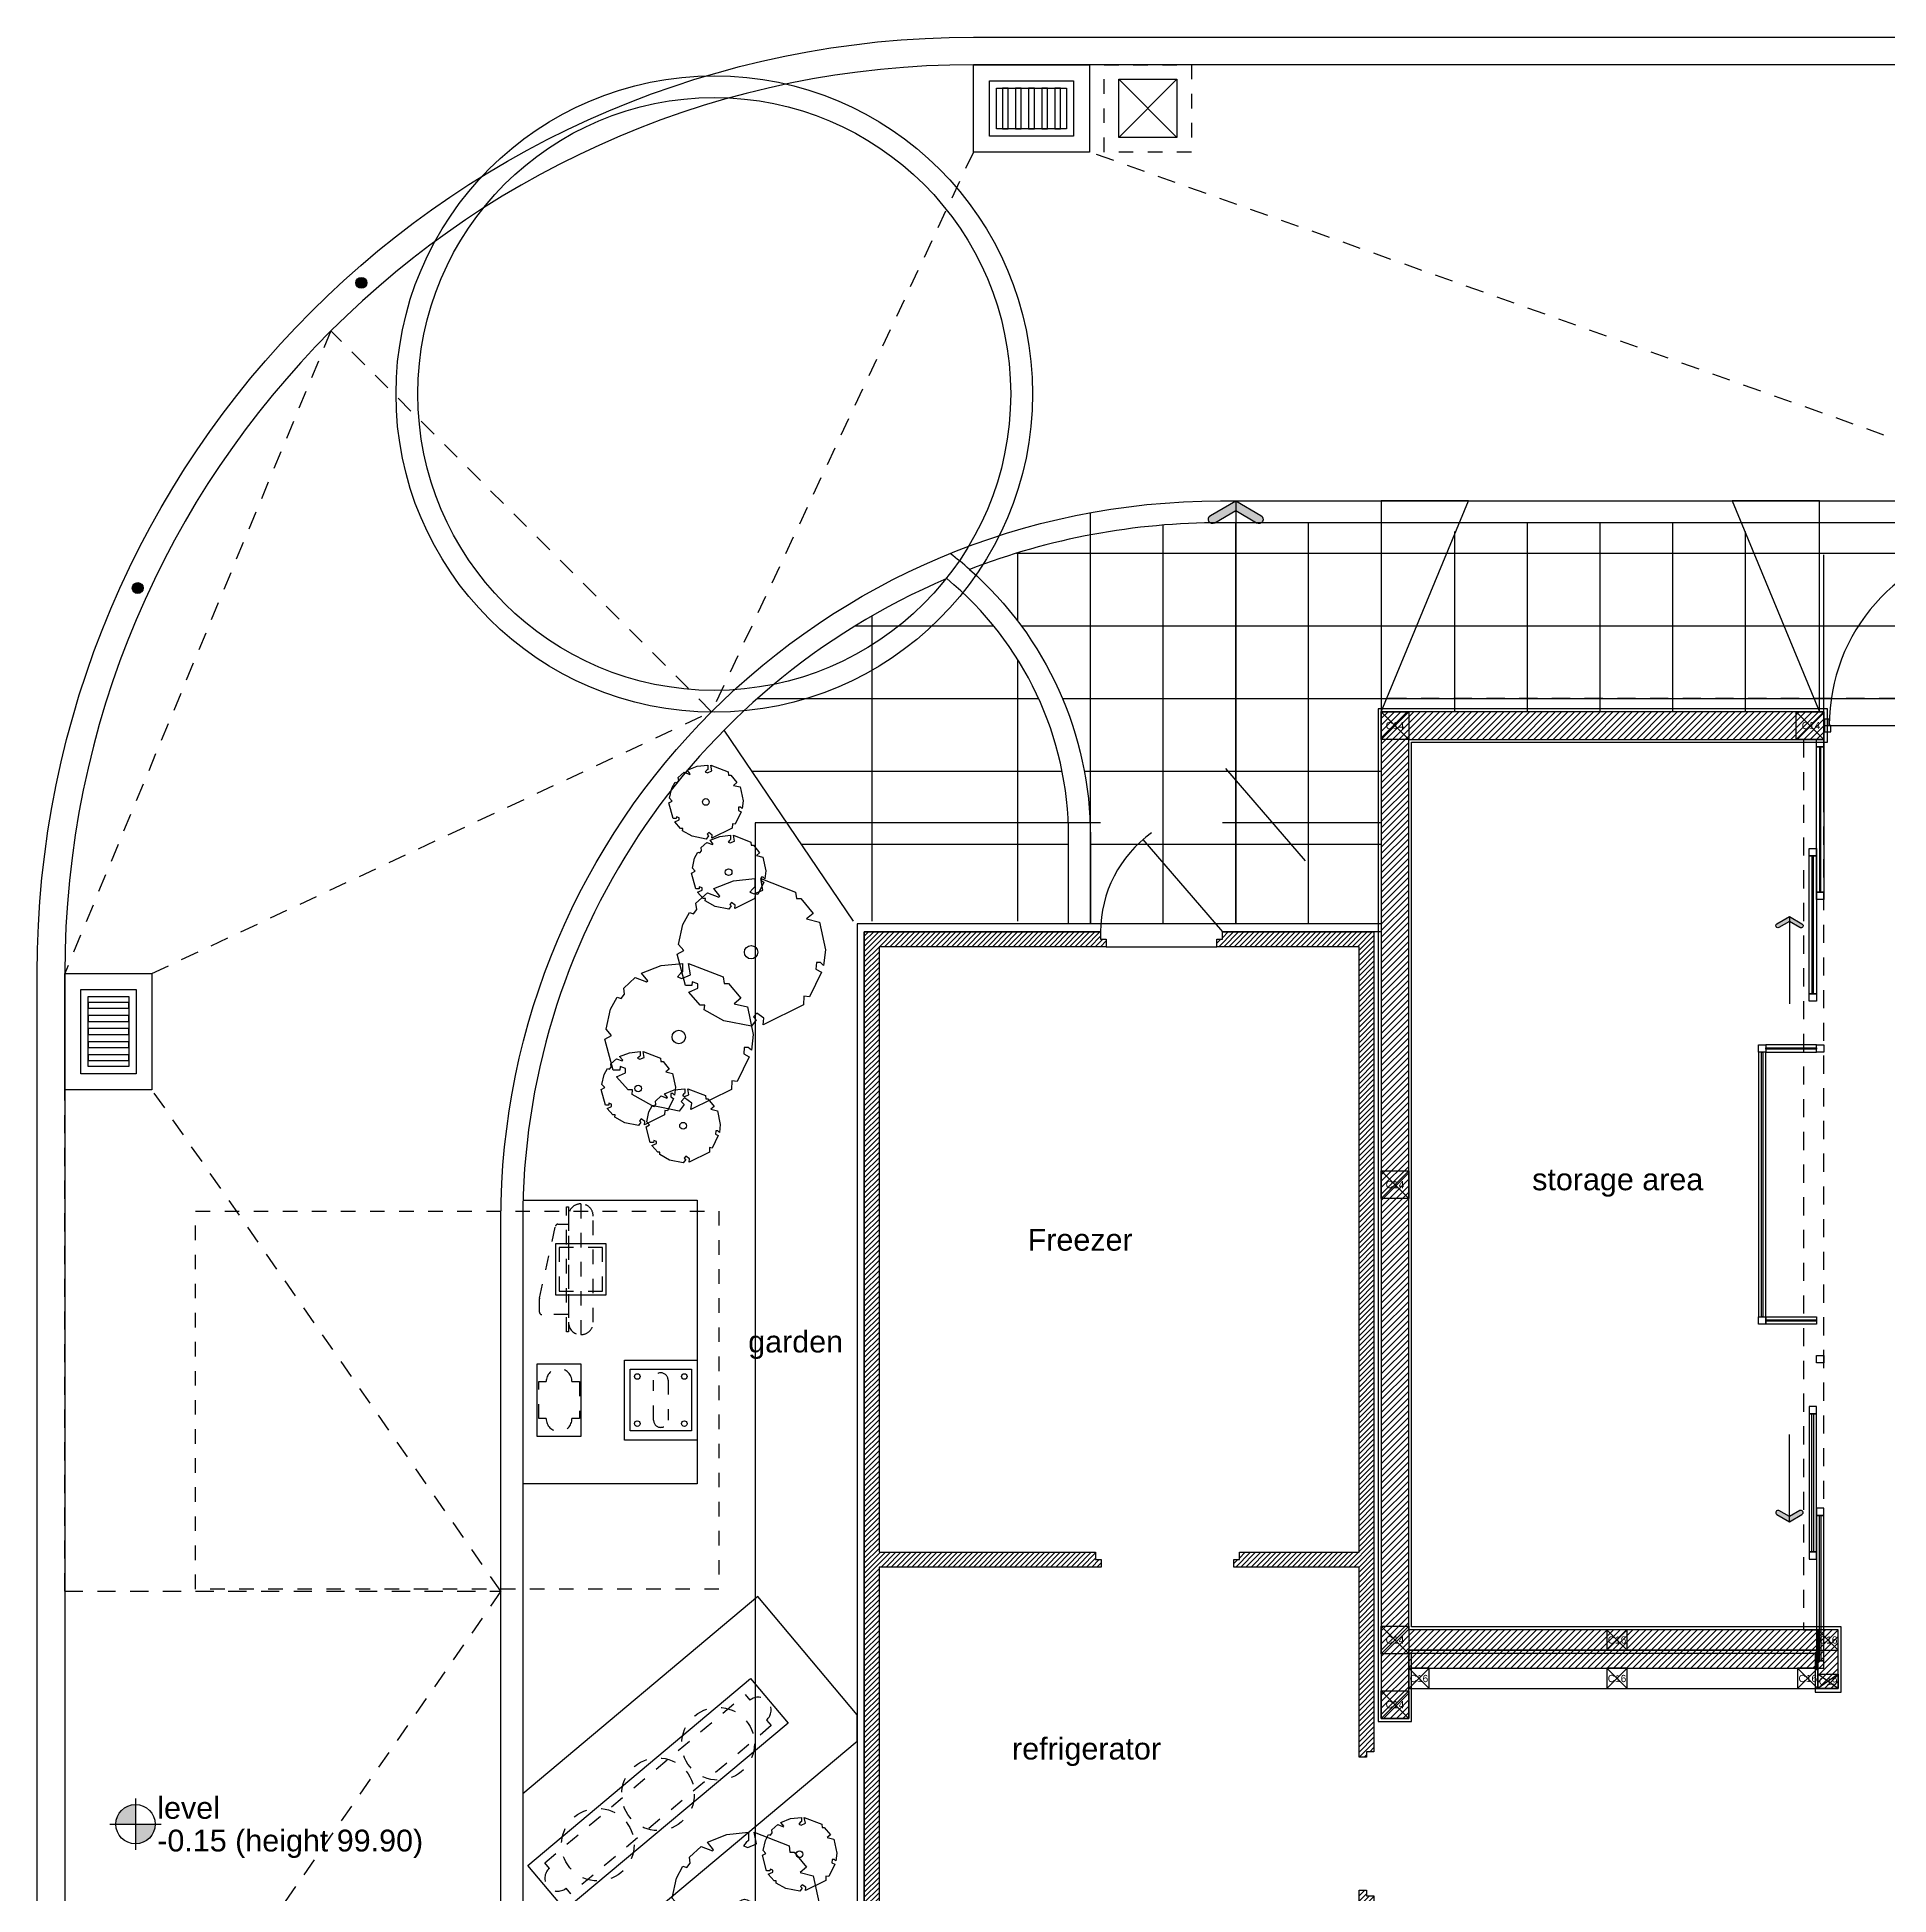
# Model space of a CAD drawing. Header units: metres. Extents: x 301.4 to 351.3, y 108.6 to 130.3.
# Drawn here: x 301.42 to 314.16, y 117.18 to 129.96 of the extents above; entities that cross this region are included whole.
import ezdxf
from ezdxf.enums import TextEntityAlignment as Align

# ---------------------------------------------------------------- set-up
doc = ezdxf.new("R2010")
doc.units = ezdxf.units.M
doc.header["$MEASUREMENT"] = 0
doc.linetypes.add('HIDDEN2', pattern=[0.1875, 0.125, -0.0625])
doc.layers.get('0').update_dxf_attribs({"color": 250, "linetype": 'CONTINUOUS', "lineweight": 25})
for name, color, linetype in [('ACTE000F', 7, 'CONTINUOUS'), ('AREA001T', 1, 'CONTINUOUS'), ('BASE0001', 1, 'CONTINUOUS'), ('BORD0000', 7, 'CONTINUOUS'), ('CAJA0000', 7, 'CONTINUOUS'), ('CELMADERA0001', 1, 'CONTINUOUS'), ('DIBUJO', 3, 'CONTINUOUS'), ('DINT001H', 1, 'HIDDEN2'), ('DOOR0001', 1, 'CONTINUOUS'), ('FRIO0003', 3, 'CONTINUOUS'), ('FRIO000F', 7, 'CONTINUOUS'), ('JARD0001', 1, 'CONTINUOUS'), ('MURO0002', 2, 'CONTINUOUS'), ('MURO000F', 7, 'CONTINUOUS'), ('PISO0001', 1, 'CONTINUOUS'), ('PISO001H', 1, 'HIDDEN2'), ('PISO001T', 1, 'CONTINUOUS'), ('PLAT0000', 7, 'CONTINUOUS'), ('RETN0002', 2, 'CONTINUOUS'), ('RTLO000H', 7, 'HIDDEN2'), ('TECH000H', 7, 'HIDDEN2'), ('TUBO003', 3, 'CONTINUOUS'), ('TUBO253F', 253, 'CONTINUOUS'), ('YSIM', 7, 'CONTINUOUS'), ('YSIM0002', 2, 'CONTINUOUS'), ('YSIM001F', 1, 'CONTINUOUS'), ('YSIM001T', 1, 'CONTINUOUS')]:
    doc.layers.add(name, color=color, linetype=linetype)
for name, color, linetype, plot in [('COLU_C14', 161, 'CONTINUOUS', False), ('COLU_C16', 161, 'CONTINUOUS', False), ('COLU_C19', 161, 'CONTINUOUS', False), ('LACAB_2CM252', 252, 'CONTINUOUS', False), ('PISO__NP', 161, 'HIDDEN2', False), ('TWER__NP', 161, 'CONTINUOUS', False)]:
    doc.layers.add(name, color=color, linetype=linetype, plot=plot)
doc.layers.add('MURO0004', color=4, linetype='CONTINUOUS', lineweight=30)
doc.styles.add('Arial', font='arial.ttf', dxfattribs={"height": 0.15875})
pattern_1 = [(44.99999999999749, (292.6445835863873, 96.23025576584439), (-0.01767766952966293, 0.01767766952966444), [])]

# ---------------------------------------------------------------- blocks, each defined once
blk = doc.blocks.new('PUERTA_EMERGENCIA')
for points in [[(-0.1774666047575069, 1.169742889829061), (-0.06984778792366342, 0.03651377029005687), (-0.03000000000000114, 0.03999999999994941), (-0.1376188168338162, 1.173229119538953)], [(-1.240000000000002, -0.04000000000000625), (-1.20000000000001, -0.04000000000000625), (-1.20000000000001, 1.4210854715202e-14), (-1.210000000000001, 1.4210854715202e-14), (-1.210000000000001, 0.04000000000000625), (-1.240000000000002, 0.04000000000000625)], [(0, -0.04000000000003467), (-0.03999999999999204, -0.04000000000003467), (-0.03999999999999204, -4.263256414560601e-14), (-0.03000000000000114, -4.263256414560601e-14), (-0.03000000000000114, 0.03999999999994941), (0, 0.03999999999994941)]]:
    blk.add_lwpolyline(points, close=True)
blk.add_arc((-0.03000000000000114, 1.4210854715202e-14), 1.18, 97.17912143487888, 180)
blk = doc.blocks.new('F')
h = blk.add_hatch(color=256)
edge = h.paths.add_edge_path()
edge.add_line((-0.001432050807568872, 0.001519615242270661), (-6.288372600415926e-18, 0.0006928203230275498))
edge.add_line((-6.241153227049098e-18, 0.0006928203230275498), (0.001432050807568869, 0.001519615242270662))
edge.add_arc((0.00158205080756887, 0.001259807621135331), 0.0003, -59.999999999999886, 120.00000000000011, ccw=False)
edge.add_line((0.00173205080756887, 0.0009999999999999992), (-6.938893903907228e-18, -1.734723475976807e-18))
edge.add_line((-6.938893903907228e-18, -1.734723475976807e-18), (-0.001732050807568873, 0.0009999999999999992))
edge.add_arc((-0.001582050807568873, 0.00125980762113533), 0.0002999999999999999, 59.999999999999886, 239.9999999999998, ccw=False)
blk.add_lwpolyline([(-0.001432050807568872, 0.001519615242270661), (-6.241153227049098e-18, 0.0006928203230275498), (0.001432050807568869, 0.001519615242270662, -0.9999999999999999), (0.00173205080756887, 0.0009999999999999992), (-6.938893903907228e-18, -1.734723475976807e-18), (-0.001732050807568873, 0.0009999999999999992, -1)], format="xyb", close=True)
blk = doc.blocks.new('PUERTA_AREA DE BODEGA')
for p, q in [((-0.2365446714780006, -1.219160301657467), (-0.2365446714780006, -1.819160301657462)), ((-0.2365446714779722, -5.381462483596835), (-0.2365446714779864, -4.78146248359684))]:
    blk.add_line(p, q)
for points in [[(-0.05079999999999529, 0), (0, 0), (0, -0.05079999999998108), (-0.05079999999999529, -0.05079999999998108)], [(-0.05079999999999529, -0.05079999999998108), (0, -0.05079999999998108), (0, -1.050900000000013), (-0.05079999999999529, -1.050899999999984)], [(-0.0204000000000093, -1.050899999999984), (-0.0204000000000093, -0.05079999999998108), (-0.0304000000000002, -0.05079999999998108), (-0.0304000000000002, -1.050899999999984)], [(-0.1016000000000048, -0.7509000000000015), (-0.05079999999999529, -0.7509000000000015), (-0.05079999999999529, -0.8016999999999825), (-0.1016000000000048, -0.8016999999999825)], [(-0.1016000000000048, -0.8016999999999825), (-0.05079999999999529, -0.8016999999999825), (-0.05079999999999529, -1.750900000000001), (-0.1016000000000048, -1.750900000000001)], [(-0.07120000000000459, -1.750900000000001), (-0.07120000000000459, -0.8016999999999825), (-0.0811999999999955, -0.8016999999999825), (-0.0811999999999955, -1.750900000000001)], [(-0.05079999999999529, -1.050899999999984), (0, -1.050900000000013), (0, -1.101699999999994), (-0.0508000000000095, -1.101699999999994)], [(-0.1016000000000048, -1.750900000000001), (-0.05079999999999529, -1.750900000000001), (-0.05079999999999529, -1.801699999999983), (-0.1016000000000048, -1.801699999999983)], [(-0.4500000000000028, -2.101699999999994), (-0.3992000000000075, -2.101699999999994), (-0.3991999999999933, -2.152500000000003), (-0.4499999999999886, -2.152500000000003)], [(-0.3991999999999933, -2.152500000000003), (-0.4499999999999886, -2.152500000000003), (-0.4500000000000028, -3.972499999999997), (-0.3991999999999933, -3.972499999999997)], [(-0.4196000000000026, -2.152500000000003), (-0.4196000000000026, -3.972499999999997), (-0.4296000000000078, -3.972499999999997), (-0.4295999999999935, -2.152500000000003)], [(-0.0508000000000095, -2.101699999999994), (-0.3992000000000075, -2.101699999999994), (-0.3991999999999933, -2.152500000000003), (-0.05079999999999529, -2.152500000000003)], [(-0.3991999999999933, -2.122100000000017), (-0.05079999999999529, -2.122099999999989), (-0.05079999999999529, -2.132100000000008), (-0.3991999999999933, -2.132100000000008)], [(-0.0508000000000095, -2.101699999999994), (0, -2.101699999999994), (0, -2.152500000000003), (-0.05079999999999529, -2.152500000000003)], [(-0.4500000000000028, -3.972499999999997), (-0.3991999999999933, -3.972499999999997), (-0.3992000000000075, -4.023300000000006), (-0.4500000000000028, -4.023300000000006)], [(-0.3991999999999933, -3.972499999999997), (-0.05079999999999529, -3.972499999999997), (-0.05079999999999529, -4.023300000000006), (-0.3992000000000075, -4.023300000000006)], [(-0.3992000000000075, -3.99290000000002), (-0.05079999999999529, -3.992899999999992), (-0.05079999999999529, -4.002900000000011), (-0.3992000000000075, -4.002900000000011)], [(-0.05079999999998108, -4.237483957471511), (1.4210854715202e-14, -4.237483957471511), (1.4210854715202e-14, -4.288283957471521), (-0.05079999999998108, -4.288283957471521)], [(-0.1015999999999764, -4.639083957471513), (-0.05079999999998108, -4.639083957471513), (-0.05079999999999529, -4.588283957471504), (-0.1015999999999906, -4.588283957471504)], [(-0.1015999999999906, -5.588283957471504), (-0.05079999999999529, -5.588283957471504), (-0.05079999999998108, -4.639083957471513), (-0.1015999999999764, -4.639083957471513)], [(-0.07119999999997617, -4.639083957471513), (-0.07119999999999038, -5.588283957471504), (-0.0811999999999955, -5.588283957471504), (-0.08119999999998129, -4.639083957471513)], [(-0.05079999999999529, -5.339083957471502), (1.4210854715202e-14, -5.339083957471502), (1.4210854715202e-14, -5.288283957471521), (-0.05079999999998108, -5.288283957471521)], [(-0.05079999999998108, -6.339183957471533), (2.842170943040401e-14, -6.339183957471533), (1.4210854715202e-14, -5.339083957471502), (-0.05079999999999529, -5.339083957471502)], [(-0.02039999999999509, -5.339083957471502), (-0.02039999999998088, -6.339183957471533), (-0.03039999999998599, -6.339183957471533), (-0.0304000000000002, -5.339083957471502)], [(-0.1015999999999764, -5.639083957471513), (-0.05079999999998108, -5.639083957471513), (-0.05079999999999529, -5.588283957471504), (-0.1015999999999906, -5.588283957471504)], [(-0.05079999999998108, -6.389983957471514), (1.4210854715202e-14, -6.389983957471514), (2.842170943040401e-14, -6.339183957471533), (-0.05079999999998108, -6.339183957471533)]]:
    blk.add_lwpolyline(points, close=True)
at = {"yscale": 50, "zscale": 50}
for p, xscale, rotation in [((-0.2365446714780006, -1.219160301657467), 50, 180.0000000000032), ((-0.2365446714779722, -5.381462483596835), -50, 3.256887993818641e-12)]:
    blk.add_blockref('F', p, dxfattribs=dict(at, xscale=xscale, rotation=rotation))
blk = doc.blocks.new('Ae24i')
blk.add_lwpolyline([(0.3615275329025343, -0.3615676433608037), (0.08379659559594721, -0.4991821554431799), (0.08880145402200235, -0.4541446224629992), (0.03875906261576656, -0.4191147420501573), (0.01624081219686868, -0.4441359377532752), (0.03625714947393188, -0.464152275030338), (0.003730214345310401, -0.5091898080105186), (-0.1864275701427509, -0.4716590465982273), (-0.3215391369409071, -0.3965964916312599), (-0.3190372237990715, -0.3640695565026384), (-0.3490622457858592, -0.3640695565026384), (-0.429128627036496, -0.2739944905422775), (-0.3665766699210877, -0.2464724138397107), (-0.3665766699210877, -0.2164473918529235), (-0.4041084634757635, -0.2039367940013648), (-0.4066103766175972, -0.2289569575620969), (-0.4516479095977779, -0.2289569575620969), (-0.5091950082871328, -0.01377900951330391), (-0.4616555621651166, 0.01124218618981354), (-0.4991873557197941, 0.05377677388577373), (-0.4691623337330073, 0.1913912859681499), (-0.4241248007528267, 0.2739595803606218), (-0.3966016919078745, 0.2639519277932827), (-0.3740834414889767, 0.2939769497800695), (-0.379087267772646, 0.3365115374760301), (-0.2990208865220092, 0.4090721793011634), (-0.2214564184132071, 0.3790471573143757), (-0.2139506789877021, 0.3865528967398806), (-0.2564852666836632, 0.4390972012879502), (-0.1213736998855071, 0.491640473693634), (0.02624949690659317, 0.5066529846870278), (0.02624949690659317, 0.4491048538552889), (0.01123698591319933, 0.4365952881461146), (-0.008780383506248768, 0.4140760055848327), (0.02124463848053804, 0.4015654077332735), (0.08129468245411164, 0.4265866034363919), (0.06628217146071869, 0.5066529846870278), (0.3064813152126291, 0.4140760055848327), (0.3114861736386842, 0.3690384726046521), (0.3415111956254711, 0.3690384726046521), (0.4265814031597772, 0.2664538409351178), (0.3815438701795966, 0.2289220473804412), (0.471618936139957, 0.2064037969615438), (0.5116516106940825, 0.0162460124734829), (0.49914204498491, -0.09134347762210604), (0.4766227624236263, -0.07132610820265795), (0.4490996535786742, -0.07132610820265795), (0.4465977404368395, -0.1163636411828382), (0.4841295339915161, -0.1363810106022867), (0.4015602074566598, -0.3065214256708995), (0.364029446044368, -0.3015175993872301)], close=True)
blk.add_circle((0, 0), 0.045876)
blk = doc.blocks.new('TAPAREP')
for points in [[(0.3999999999999986, -0.3000000000000043), (-0.3999999999999986, -0.3000000000000043), (-0.3999999999999986, 0.2999999999999972), (0.3999999999999986, 0.2999999999999972)], [(0.2899999999999991, -0.1900000000000048), (-0.2899999999999991, -0.1900000000000048), (-0.2899999999999991, 0.1899999999999977), (0.2899999999999991, 0.1899999999999977)], [(0.2399999999999949, -0.1400000000000077), (-0.2399999999999949, -0.1400000000000077), (-0.2399999999999949, 0.1400000000000006), (0.2399999999999949, 0.1400000000000006)]]:
    blk.add_lwpolyline(points, close=True)
at = {"ltscale": 0.5}
for points in [[(-0.2000000000000028, -0.1400000000000077), (-0.1599999999999966, -0.1400000000000077), (-0.1599999999999966, 0.1400000000000006), (-0.2000000000000028, 0.1400000000000006)], [(-0.1099999999999994, -0.1400000000000077), (-0.07000000000000028, -0.1400000000000077), (-0.07000000000000028, 0.1400000000000006), (-0.1099999999999994, 0.1400000000000006)], [(-0.01999999999999602, -0.1400000000000077), (0.01999999999999602, -0.1400000000000077), (0.01999999999999602, 0.1400000000000006), (-0.01999999999999602, 0.1400000000000006)], [(0.07000000000000028, -0.1400000000000077), (0.1099999999999994, -0.1400000000000077), (0.1099999999999994, 0.1400000000000006), (0.07000000000000028, 0.1400000000000006)], [(0.1599999999999966, -0.1400000000000077), (0.2000000000000028, -0.1400000000000077), (0.2000000000000028, 0.1400000000000006), (0.1599999999999966, 0.1400000000000006)]]:
    blk.add_lwpolyline(points, close=True, dxfattribs=at)
blk = doc.blocks.new('CAJA_REGI_SANI_01')
for p, q in [((0.2000000000000028, 0.2000000000000028), (-0.2000000000000028, -0.1999999999999957)), ((-0.2000000000000028, 0.2000000000000028), (0.2000000000000028, -0.1999999999999957))]:
    blk.add_line(p, q)
at = {"linetype": 'HIDDEN2', "ltscale": 0.5}
blk.add_lwpolyline([(-0.2999999999999972, 0.3000000000000043), (0.2999999999999972, 0.3000000000000043), (0.2999999999999972, -0.2999999999999972), (-0.2999999999999972, -0.2999999999999972)], close=True, dxfattribs=at)
blk.add_lwpolyline([(-0.2000000000000028, 0.2000000000000028), (0.2000000000000028, 0.2000000000000028), (0.2000000000000028, -0.1999999999999957), (-0.2000000000000028, -0.1999999999999957)], close=True)
blk = doc.blocks.new('NIVEL_PLANTA')
at = {"layer": 'YSIM001F'}
h = blk.add_hatch(color=256, dxfattribs=at)
h.paths.add_polyline_path([(1.13686837721616e-13, 0.3599999999999568, 0.4142135623730951), (-0.3599999999999, -5.684341886080801e-14), (1.13686837721616e-13, -5.684341886080801e-14)])
h.paths.add_polyline_path([(1.13686837721616e-13, -0.3600000000000705, 0.4142135623730951), (0.3600000000000136, -5.684341886080801e-14), (1.13686837721616e-13, -5.684341886080801e-14)])
at = {"layer": 'YSIM0002'}
for p, q in [((1.13686837721616e-13, 0.4708708668541135), (1.13686837721616e-13, -0.4708708668542272)), ((-0.4708708668541703, -5.684341886080801e-14), (0.470870866854284, -5.684341886080801e-14))]:
    blk.add_line(p, q, dxfattribs=at)
blk.add_circle((1.13686837721616e-13, -5.684341886080801e-14), 0.36, dxfattribs=at)
at = {"layer": 'YSIM001T', "style": 'Arial'}
blk.add_text('level', height=0.4, dxfattribs=at).set_placement((0.3999999999999773, 0.09999999999990905))
blk.add_attdef('LEVEL', (0.3999999999999773, -0.5000000000000568), '', height=0.4, dxfattribs=at)

msp = doc.modelspace()

# ---------------------------------------------------------------- hatches: boundary and pattern name
at = {"layer": 'FRIO000F'}
h = msp.add_hatch(dxfattribs=at)
h.set_pattern_fill('ANSI31', color=256, scale=0.2, angle=359.9999999999976, style=0)
h.set_pattern_definition(pattern_1)
h.paths.add_polyline_path([(310.5129835863872, 117.2143557658437), (310.5637835863873, 117.2143557658437), (310.5637835863863, 117.1762557658434), (310.6145835863873, 117.1762557658435), (310.6145835863882, 116.7952557658435), (307.1093835863867, 116.7952557658435), (307.1093835863874, 123.8056557658437), (308.7349835863889, 123.8056557658438), (308.7349835863885, 123.7548557658437), (308.7730835863881, 123.7548557658436), (308.7730835863886, 123.7040557658439), (307.2109835863886, 123.7040557658437), (307.210983586388, 119.5384557658439), (308.6999835863885, 119.5384557658438), (308.6999835863872, 119.4876557658436), (308.7380835863886, 119.4876557658437), (308.7380835863872, 119.4368557658437), (307.2109835863881, 119.4368557658437), (307.2109835863877, 116.8968557658436), (310.5129835863871, 116.8968557658435)])
h = msp.add_hatch(dxfattribs=at)
h.set_pattern_fill('ANSI31', color=256, scale=0.2, angle=359.9999999999976, style=0)
h.set_pattern_definition(pattern_1)
h.paths.add_polyline_path([(310.5129835863877, 118.1287557658435), (310.5129835863867, 119.4368557658436), (309.6524835863868, 119.4368557658437), (309.6524835863872, 119.4876557658433), (309.6905835863869, 119.4876557658432), (309.6905835863873, 119.5384557658435), (310.5129835863875, 119.5384557658435), (310.512983586387, 123.7040557658435), (309.5350835863878, 123.7040557658436), (309.5350835863874, 123.7548557658434), (309.573183586387, 123.7548557658433), (309.5731835863884, 123.8056557658435), (310.614583586388, 123.8056557658435), (310.6145835863879, 118.1668557658436), (310.5637835863869, 118.1668557658435), (310.5637835863869, 118.1287557658435)])
at = {"layer": 'MURO000F'}
h = msp.add_hatch(dxfattribs=at)
h.set_pattern_fill('ANSI31', color=256, scale=0.25, angle=359.9999999999976, style=0)
h.set_pattern_definition([(44.99999999999749, (290.6045835863854, 90.54025576584422), (-0.02209708691207867, 0.02209708691208055), [])])
h.paths.add_polyline_path([(310.8545835863869, 125.1302557658435), (313.7095835863882, 125.1302557658436), (313.709583586388, 125.3202557658435), (310.6645835863874, 125.3202557658436), (310.664583586387, 118.3952557658436), (310.8545835863862, 118.3952557658436), (310.8545835863877, 118.8652557658438), (313.6695835863871, 118.8652557658434), (313.6695835863878, 118.6002718083715), (313.8095835863876, 118.6002718083716), (313.8095835863886, 119.0052557658439), (310.8545835863885, 119.0052557658438)])
h = msp.add_hatch(dxfattribs=at)
h.set_pattern_fill('ANSI31', color=256, scale=0.2499999999999999, angle=359.9999999999976, style=0)
h.set_pattern_definition([(44.99999999999749, (290.6045835863854, 90.54025576584422), (-0.02209708691207866, 0.02209708691208055), [])])
h.paths.add_polyline_path([(313.6695835863871, 118.8652557658434), (310.8545835863877, 118.8652557658438), (310.8545835863882, 118.7402718083717), (313.6695835863868, 118.7402718083715)])
at = {"layer": 'TUBO253F'}
for points in [[(303.687021719316, 128.2702557658438, 1), (303.6120217193161, 128.2702557658438, 1)], [(302.1491276973004, 126.1710487243157, 1), (302.0741276973004, 126.1710487243156, 1)]]:
    msp.add_hatch(color=256, dxfattribs=at).paths.add_polyline_path(points)

# ---------------------------------------------------------------- linework, layer by layer
at = {"layer": 'ACTE000F'}
for p, q in [((309.1645835863877, 123.8602557658436), (309.1645835863878, 126.6039755527876)), ((309.6645835863881, 123.8602557658438), (309.6645835863885, 126.6202557658439)), ((310.1645835863875, 123.8602557658434), (310.1645835863872, 126.6202557658434)), ((311.1720835863875, 125.3202557658432), (311.1720835863869, 126.5605890991766)), ((311.6720835863879, 125.3202557658434), (311.672083586388, 126.6202557658437)), ((312.1720835863865, 125.3202557658433), (312.1720835863874, 126.6202557658438)), ((312.6720835863878, 125.3202557658436), (312.6720835863887, 126.6202557658438)), ((313.1720835863872, 125.3202557658434), (313.1720835863874, 126.5605890991766)), ((308.1553400177714, 126.4102557658437), (335.2745835863882, 126.4102557658426)), ((308.1645835863878, 125.943495463263), (308.1645835863882, 126.4130735283944)), ((307.0472340884068, 125.9102557658434), (307.9999406935235, 125.9102557658437)), ((307.1645835863883, 123.8806557658438), (307.1645835863874, 125.9800604487586)), ((308.1894253522007, 125.9102557658435), (343.8018428671458, 125.9102557658422)), ((308.1645835863882, 123.8806557658438), (308.1645835863873, 125.6798868576087)), ((306.3733789476368, 125.4102557658439), (308.3092195929538, 125.4102557658437)), ((308.4729015445146, 125.4102557658437), (320.2895835863876, 125.4102557658433)), ((313.7145835863878, 125.2252557658435), (315.0495835863877, 125.2252557658433)), ((306.3371666979386, 124.9102557658441), (308.4701323001159, 124.9102557658435)), ((308.6229025021461, 124.9102557658435), (310.6645835863875, 124.9102557658437)), ((306.6757529879768, 124.4102557658434), (308.514583586388, 124.4102557658434)), ((308.6640733291706, 124.4102557658436), (310.6645835863868, 124.4102557658434))]:
    msp.add_line(p, q, dxfattribs=at)
at = {"layer": 'BASE0001'}
for p, q in [((306.3768276786373, 119.2337885869659), (304.7604796583457, 117.8775115592845)), ((307.0595835863883, 118.4201117810405), (306.3768276786373, 119.2337885869659)), ((307.0595835863882, 118.240200070144), (307.0595835863883, 118.4201117810405)), ((304.7759662012096, 116.3240175644906), (307.0595835863882, 118.240200070144))]:
    msp.add_line(p, q, dxfattribs=at)
msp.add_lwpolyline([(304.7595835863887, 121.9602557658437), (305.9595835863879, 121.9602557658438), (305.9595835863873, 120.010255765844), (304.7595835863881, 120.0102557658439)], dxfattribs=at)
for points in [[(304.9845835863866, 121.6602557658435), (304.9845835863864, 121.3102557658436), (305.3345835863868, 121.3102557658439), (305.3345835863879, 121.6602557658439)], [(304.8595835863871, 120.8352557658436), (305.1595835863889, 120.835255765844), (305.1595835863881, 120.335255765844), (304.8595835863881, 120.3352557658438)], [(305.4595835863862, 120.8602557658436), (305.9595835863875, 120.860255765844), (305.9595835863877, 120.3102557658439), (305.4595835863873, 120.3102557658435)], [(306.3275249452653, 118.6702557658438), (306.5846399891404, 118.3638379885963), (305.0525511029032, 117.0782627692232), (304.7954360590272, 117.3846805464709)]]:
    msp.add_lwpolyline(points, close=True, dxfattribs=at)
at = {"layer": 'BORD0000'}
msp.add_line((307.034383586389, 123.8806557658439), (306.1451047592041, 125.1938790908033), dxfattribs=at)
msp.add_lwpolyline([(329.6945835863879, 126.620255765843), (309.5595835863878, 126.6202557658437), (309.5595835863878, 126.6202557658437, 0.09221986547834007), (307.8335041641058, 126.2991674448094, -0.2154784322399133), (308.6645835863887, 124.460255765844), (308.6645835863882, 123.860255765844), (308.5145835863882, 123.8602557658437), (308.5145835863879, 124.4602557658437, 0.2240931981509819), (307.6768296933963, 126.2355969506704, 0.3005187076831309), (304.7595835863879, 121.8202557658439), (304.7595835863874, 116.7202557658438, 0.4142135623730948), (309.559583586387, 111.9202557658436), (310.0745835863877, 111.9202557658436)], format="xyb", dxfattribs=at)
at = {"layer": 'CELMADERA0001'}
for p, q in [((309.5941980079639, 124.93021685092796), (310.1413503189913, 124.29523371057076)), ((308.73498358638886, 124.5556557658438), (306.3593835863875, 124.55565576584365)), ((306.3593835863875, 124.55565576584365), (306.3593835863868, 116.74525576584367)), ((310.6645835863884, 124.5556557658435), (309.5731835863884, 124.5556557658435)), ((309.026031275361, 124.4406389062007), (309.5731835863884, 123.8056557658435)), ((308.7349835863889, 123.8056557658438), (307.1093835863874, 123.8056557658437)), ((307.1093835863874, 123.8056557658437), (307.1093835863868, 116.7452557658436)), ((308.7730835863886, 123.7040557658439), (309.5350835863878, 123.7040557658436)), ((310.6645835863884, 123.8056557658435), (309.5731835863884, 123.8056557658435)), ((310.8545835863882, 118.7402718083717), (313.6695835863868, 118.7402718083715))]:
    msp.add_line(p, q, dxfattribs=at)
msp.add_arc((309.5731835863884, 123.8056557658435), 0.8381999999999508, 125.6172738979281, 179.9999999999919, dxfattribs=at)
at = {"layer": 'COLU_C14'}
for p, q in [((310.6645835863874, 125.3202557658436), (310.8545835863869, 125.1302557658435)), ((310.8545835863885, 125.3202557658435), (310.6645835863867, 125.1302557658435)), ((313.709583586388, 125.3202557658435), (313.5195835863882, 125.1302557658432)), ((313.5195835863871, 125.3202557658432), (313.7095835863882, 125.1302557658436)), ((310.6645835863874, 122.1627557658437), (310.8545835863887, 121.9727557658435)), ((310.8545835863875, 122.1627557658437), (310.6645835863868, 121.9727557658433)), ((310.6645835863874, 119.0302557658434), (310.8545835863868, 118.8402557658435)), ((310.8545835863874, 119.0302557658437), (310.6645835863867, 118.8402557658435)), ((310.6645835863868, 118.5852557658435), (310.8545835863862, 118.3952557658436)), ((310.854583586387, 118.5852557658434), (310.664583586387, 118.3952557658436))]:
    msp.add_line(p, q, dxfattribs=at)
for points in [[(310.8545835863869, 125.1302557658435), (310.6645835863867, 125.1302557658435), (310.6645835863874, 125.3202557658436), (310.8545835863885, 125.3202557658435)], [(313.7095835863882, 125.1302557658436), (313.5195835863882, 125.1302557658432), (313.5195835863871, 125.3202557658432), (313.709583586388, 125.3202557658435)], [(310.8545835863887, 121.9727557658435), (310.6645835863868, 121.9727557658433), (310.6645835863874, 122.1627557658437), (310.8545835863875, 122.1627557658437)], [(310.8545835863868, 118.8402557658435), (310.6645835863867, 118.8402557658435), (310.6645835863874, 119.0302557658434), (310.8545835863874, 119.0302557658437)], [(310.8545835863862, 118.3952557658436), (310.664583586387, 118.3952557658436), (310.6645835863868, 118.5852557658435), (310.854583586387, 118.5852557658434)]]:
    msp.add_lwpolyline(points, close=True, dxfattribs=at)
at = {"layer": 'COLU_C16'}
for p, q in [((312.3570835863883, 119.0052557658437), (312.2170835863876, 118.8652557658438)), ((312.2170835863867, 119.0052557658435), (312.3570835863874, 118.8652557658439)), ((313.8095835863886, 119.0052557658439), (313.6695835863871, 118.8652557658434)), ((313.6695835863871, 119.0052557658431), (313.8095835863887, 118.8652557658436)), ((310.9945835863871, 118.7402718083715), (310.8545835863874, 118.6002718083719)), ((310.8545835863873, 118.7402718083716), (310.9945835863881, 118.6002718083718)), ((312.3570835863881, 118.7402718083716), (312.2170835863874, 118.6002718083716)), ((312.2170835863865, 118.7402718083713), (312.3570835863873, 118.6002718083718)), ((313.6695835863868, 118.7402718083715), (313.5295835863881, 118.6002718083717)), ((313.529583586387, 118.7402718083714), (313.6695835863878, 118.6002718083715))]:
    msp.add_line(p, q, dxfattribs=at)
for points in [[(312.3570835863883, 119.0052557658437), (312.2170835863867, 119.0052557658435), (312.2170835863876, 118.8652557658438), (312.3570835863874, 118.8652557658439)], [(313.8095835863886, 119.0052557658439), (313.6695835863871, 119.0052557658431), (313.6695835863871, 118.8652557658434), (313.8095835863887, 118.8652557658436)], [(310.9945835863871, 118.7402718083715), (310.8545835863873, 118.7402718083716), (310.8545835863874, 118.6002718083719), (310.9945835863881, 118.6002718083718)], [(312.3570835863881, 118.7402718083716), (312.2170835863865, 118.7402718083713), (312.2170835863874, 118.6002718083716), (312.3570835863873, 118.6002718083718)], [(313.6695835863868, 118.7402718083715), (313.529583586387, 118.7402718083714), (313.5295835863881, 118.6002718083717), (313.6695835863878, 118.6002718083715)]]:
    msp.add_lwpolyline(points, close=True, dxfattribs=at)
at = {"layer": 'COLU_C19'}
for p, q in [((313.8095835863875, 118.7002718083716), (313.6695835863878, 118.6002718083715)), ((313.8095835863876, 118.6002718083716), (313.6695835863868, 118.7002718083714))]:
    msp.add_line(p, q, dxfattribs=at)
msp.add_lwpolyline([(313.8095835863875, 118.7002718083716), (313.8095835863876, 118.6002718083716), (313.6695835863878, 118.6002718083715), (313.6695835863868, 118.7002718083714)], close=True, dxfattribs=at)
at = {"layer": 'DIBUJO'}
for radius in [2.189116586854717, 2.039116586854717]:
    msp.add_circle((306.0772238991086, 127.5060338510599), radius, dxfattribs=at)
at = {"layer": 'DINT001H'}
msp.add_lwpolyline([(313.5695835863864, 119.0052557658433), (313.7095835863871, 119.0052557658435), (313.7095835863882, 125.1302557658436), (313.5695835863876, 125.1302557658435)], close=True, dxfattribs=at)
at = {"layer": 'FRIO0003'}
for points in [[(310.5129835863872, 117.2143557658437), (310.5637835863873, 117.2143557658437), (310.5637835863863, 117.1762557658434), (310.6145835863873, 117.1762557658435), (310.6145835863882, 116.7952557658435), (307.1093835863867, 116.7952557658435), (307.1093835863874, 123.8056557658437), (308.7349835863889, 123.8056557658438), (308.7349835863885, 123.7548557658437), (308.7730835863881, 123.7548557658436), (308.7730835863886, 123.7040557658439), (307.2109835863886, 123.7040557658437), (307.210983586388, 119.5384557658439), (308.6999835863885, 119.5384557658438), (308.6999835863872, 119.4876557658436), (308.7380835863886, 119.4876557658437), (308.7380835863872, 119.4368557658437), (307.2109835863881, 119.4368557658437), (307.2109835863877, 116.8968557658436), (310.5129835863871, 116.8968557658435)], [(310.5129835863877, 118.1287557658435), (310.5129835863867, 119.4368557658436), (309.6524835863868, 119.4368557658437), (309.6524835863872, 119.4876557658433), (309.6905835863869, 119.4876557658432), (309.6905835863873, 119.5384557658435), (310.5129835863875, 119.5384557658435), (310.512983586387, 123.7040557658435), (309.5350835863878, 123.7040557658436), (309.5350835863874, 123.7548557658434), (309.573183586387, 123.7548557658433), (309.5731835863884, 123.8056557658435), (310.614583586388, 123.8056557658435), (310.6145835863879, 118.1668557658436), (310.5637835863869, 118.1668557658435), (310.5637835863869, 118.1287557658435)]]:
    msp.add_lwpolyline(points, close=True, dxfattribs=at)
at = {"layer": 'LACAB_2CM252'}
msp.add_lwpolyline([(310.8745835863878, 125.1102557658435), (313.7345835863883, 125.1102557658434), (313.7345835863882, 125.3402557658436), (310.6445835863884, 125.3402557658436), (310.6445835863879, 118.3752557658435), (310.874583586388, 118.3752557658436), (310.8745835863867, 118.8452557658431), (313.6495835863863, 118.8452557658433), (313.6495835863872, 118.5752557658434), (313.829583586387, 118.5752557658434), (313.829583586387, 119.0252557658434), (310.8745835863867, 119.0252557658434)], close=True, dxfattribs=at)
at = {"layer": 'MURO0002'}
msp.add_lwpolyline([(310.8545835863874, 118.6002718083719), (313.6695835863878, 118.6002718083715), (313.6695835863871, 118.8652557658434), (310.8545835863877, 118.8652557658438)], close=True, dxfattribs=at)
at = {"layer": 'MURO0004'}
msp.add_lwpolyline([(310.8545835863869, 125.1302557658435), (313.7095835863882, 125.1302557658436), (313.709583586388, 125.3202557658435), (310.6645835863874, 125.3202557658436), (310.664583586387, 118.3952557658436), (310.8545835863862, 118.3952557658436), (310.8545835863877, 118.8652557658438), (313.6695835863871, 118.8652557658434), (313.6695835863878, 118.6002718083715), (313.8095835863876, 118.6002718083716), (313.8095835863886, 119.0052557658439), (310.8545835863885, 119.0052557658438)], close=True, dxfattribs=at)
at = {"layer": 'PISO0001'}
for p, q in [((308.6645835863882, 123.860255765844), (308.664583586389, 126.6886718326978)), ((310.6645835863883, 125.4102557658439), (310.6645835863874, 125.3202557658436))]:
    msp.add_line(p, q, dxfattribs=at)
msp.add_lwpolyline([(331.8445835863882, 126.7702557658429), (331.8445835863882, 126.7702557658429), (341.9195835863884, 126.7702557658424, -0.414213562373095), (344.9195835863868, 123.7702557658423), (344.9195835863879, 114.7702557658423, -0.4142135623730951), (341.9195835863873, 111.7702557658423), (309.5595835863872, 111.7702557658436, -0.4142135623730948), (304.6095835863865, 116.7202557658437), (304.609583586387, 121.820255765844, -0.4142135623730837), (309.5595835863875, 126.7702557658437), (329.5445835863885, 126.7702557658428), (329.5445835863878, 129.7702557658427), (331.8445835863893, 129.770255765843)], format="xyb", close=True, dxfattribs=at)
msp.add_lwpolyline([(311.2645835863882, 126.7702557658437), (310.6645835863881, 126.7702557658438), (310.6645835863874, 125.3202557658436), (310.6645835863874, 125.3202557658436)], close=True, dxfattribs=at)
for points in [[(313.0795835863879, 126.7702557658433), (313.6795835863874, 125.3202557658433), (313.6795835863888, 126.7702557658438), (313.0795835863879, 126.7702557658433)], [(310.6645835863878, 123.8602557658438), (307.0595835863882, 123.8602557658438), (307.0595835863879, 116.7452557658438)]]:
    msp.add_lwpolyline(points, dxfattribs=at)
msp.add_arc((306.2145835863881, 124.4602557658441), 2.44999999999998, 48.64031439847211, 52.65494513334598, dxfattribs=at)
at = {"layer": 'PISO001H'}
for p, q in [((307.8595835863875, 129.1702557658435), (306.0594050195147, 125.3204343327172)), ((315.3952085863879, 126.7702557658434), (308.659583586388, 129.1702557658438)), ((303.440166203972, 127.9396731482596), (301.6095835863875, 123.5202557658441)), ((306.0594050195147, 125.3204343327172), (303.440166203972, 127.9396731482596)), ((302.2095835863877, 123.5202557658438), (306.0594050195147, 125.3204343327172)), ((301.6095835863872, 119.2702557658438), (301.6095835863874, 122.7202557658441)), ((304.6095835863867, 119.2702557658438), (302.2095835863875, 122.720255765844)), ((301.6095835863872, 119.2702557658438), (304.6095835863867, 119.2702557658438)), ((304.6095835863867, 119.2702557658438), (302.2095835863871, 115.8202557658437))]:
    msp.add_line(p, q, dxfattribs=at)
at = {"layer": 'PISO001T'}
msp.add_line((309.6645835863874, 126.7702557658438), (309.6645835863881, 123.8602557658438), dxfattribs=at)
at = {"layer": 'PISO__NP'}
msp.add_line((320.2895835863876, 125.4102557658433), (310.6645835863883, 125.4102557658439), dxfattribs=at)
at = {"layer": 'PLAT0000'}
msp.add_lwpolyline([(305.4976835863866, 120.7971557658437), (305.9214835863878, 120.7971557658437), (305.9214835863881, 120.3733557658435), (305.4976835863861, 120.3733557658435)], close=True, dxfattribs=at)
for centre in [(305.547683586388, 120.7471557658437), (305.8714835863876, 120.7471557658438), (305.5476835863872, 120.4233557658438), (305.8714835863877, 120.4233557658437)]:
    msp.add_circle(centre, 0.01904999999999999, dxfattribs=at)
at = {"layer": 'RETN0002'}
msp.add_lwpolyline([(324.8995835863875, 108.770255765843), (324.8995835863868, 108.5802557658429), (307.8595835863877, 108.5802557658437, -0.4142135623730951), (301.4195835863876, 115.0202557658437), (301.4195835863884, 123.520255765844, -0.4142135623730951), (307.8595835863879, 129.9602557658437), (329.6945835863885, 129.9602557658429), (329.6945835863878, 129.7702557658428), (307.8595835863881, 129.7702557658437, 0.414213562373095), (301.6095835863875, 123.5202557658441), (301.6095835863867, 115.0202557658438, 0.4142135623730951), (307.8595835863865, 108.7702557658438), (324.8995835863875, 108.770255765843)], format="xyb", dxfattribs=at)
at = {"layer": 'RTLO000H', "ltscale": 0.3}
msp.add_line((305.1595835863885, 121.935255765844), (305.1595835863876, 121.0352557658438), dxfattribs=at)
for points in [[(305.0745835863875, 121.9146692201199), (305.0745835863873, 121.0558423115674), (305.0605774200492, 121.0558423115679), (305.0605774200503, 121.9146692201201)], [(305.0095835863873, 121.6352557658437), (305.0095835863879, 121.3352557658437), (305.3095835863879, 121.3352557658437), (305.3095835863874, 121.6352557658437)]]:
    msp.add_lwpolyline(points, close=True, dxfattribs=at)
for points in [[(305.0745835863877, 121.8502557658437), (305.074583586387, 121.1202557658436, 0.414213562373095), (305.1595835863876, 121.0352557658438), (305.1595835863876, 121.0352557658438, 0.414213562373095), (305.2445835863875, 121.1202557658437), (305.2445835863882, 121.8502557658436, 0.414213562373095), (305.1595835863885, 121.935255765844), (305.1595835863885, 121.935255765844, 0.414213562373095)], [(304.9206835863877, 120.7122557658436, -0.9999999999999601), (305.098483586387, 120.7122557658435), (305.1492835863879, 120.7122557658438), (305.1492835863876, 120.4582557658438), (305.0984835863876, 120.4582557658435, -0.9999999999999573), (304.9206835863873, 120.4582557658437), (304.8698835863881, 120.4582557658439), (304.8698835863876, 120.7122557658438)], [(305.6595835863873, 120.7227557658439, -0.9999999999999999), (305.7595835863879, 120.7227557658438), (305.7595835863875, 120.4477557658438, -0.9999999999999999), (305.6595835863869, 120.4477557658438)], [(306.4366218413925, 118.384666765258), (306.4692754519644, 118.3457517075478), (305.0903954543486, 117.1887340101118), (305.0577418437775, 117.2276490678223, -0.9999999999999564), (304.943454206776, 117.3638517698089), (304.9108005962022, 117.4027668275194), (306.2896805938163, 118.5597845249549), (306.3223342043892, 118.5208694672442, -0.9999999999999597)]]:
    msp.add_lwpolyline(points, format="xyb", close=True, dxfattribs=at)
msp.add_lwpolyline([(305.0745835863871, 121.1737263697832), (304.8916518557498, 121.1737263697833, -0.414213562373095), (304.8745835863874, 121.1907946391455), (304.8745835863874, 121.2818564494434, -0.05461429187455948), (304.8749884466816, 121.285551935509), (304.9849690580494, 121.7814682734692, -0.351644378267757), (305.0016324671172, 121.7948410567652), (305.0745835863877, 121.7948410567653)], format="xyb", dxfattribs=at)
for centre in [(306.1037020233676, 118.2213645767644), (305.6900380240834, 117.8742592675333), (305.2763740247999, 117.5271539583028)]:
    msp.add_circle(centre, 0.25, dxfattribs=at)
at = {"layer": 'TECH000H', "ltscale": 0.5}
msp.add_lwpolyline([(302.5095835863876, 121.885255765844), (306.1095835863872, 121.8852557658436), (306.109583586388, 119.2852557658437), (302.5095835863875, 119.2852557658438)], close=True, dxfattribs=at)
at = {"layer": 'TUBO003'}
for centre in [(303.6495217193147, 128.2702557658436), (302.111627697299, 126.1710487243157)]:
    msp.add_circle(centre, 0.03749999999999998, dxfattribs=at)
at = {"layer": 'TWER__NP'}
msp.add_line((313.7095835863882, 124.6951933316915), (313.7095835863877, 126.3995744876059), dxfattribs=at)
msp.add_lwpolyline([(313.1195835863869, 111.7702557658433), (309.5595835863872, 111.7702557658436, -0.4142135623730955), (304.6095835863865, 116.7202557658437), (304.609583586387, 120.5852557658436)], format="xyb", dxfattribs=at)

# ---------------------------------------------------------------- block references
at = {"layer": 'CAJA0000'}
for name, p in [('TAPAREP', (308.2595835863876, 129.4702557658435)), ('CAJA_REGI_SANI_01', (309.0595835863879, 129.4702557658438))]:
    msp.add_blockref(name, p, dxfattribs=at)
at = {"layer": 'CAJA0000', "rotation": 269.9999999999968}
msp.add_blockref('TAPAREP', (301.9095835863866, 123.1202557658438), dxfattribs=at)
at = {"layer": 'DOOR0001', "xscale": 1.076612903225794, "yscale": 1.076612903225794, "zscale": 1.076612903225794}
msp.add_blockref('PUERTA_EMERGENCIA', (315.0495835863876, 125.2252557658435), dxfattribs=at)
at = {"layer": 'DOOR0001'}
msp.add_blockref('PUERTA_AREA DE BODEGA', (313.7095835863882, 125.1302557658436), dxfattribs=at)
at = {"layer": 'JARD0001', "xscale": 0.5, "yscale": 0.5, "zscale": 0.5}
for p in [(306.0196240759918, 124.6992216962869), (306.176252079524, 124.2169301580252), (305.5545054891669, 122.7290096582107), (305.8626561736127, 122.472471549462), (306.6635423040917, 117.4609456662999)]:
    msp.add_blockref('Ae24i', p, dxfattribs=at)
at = {"layer": 'JARD0001'}
for p in [(306.3303889647567, 123.6657781910421), (305.8332254531823, 123.0827288537097), (306.286234619871, 117.105807973979)]:
    msp.add_blockref('Ae24i', p, dxfattribs=at)
at = {"layer": 'PISO001T', "xscale": 99.99999999999994, "yscale": 99.99999999999994, "zscale": 99.99999999999994, "rotation": 179.9999999999976}
msp.add_blockref('F', (309.6645835863874, 126.7702557658438), dxfattribs=at)
at = {"layer": 'YSIM'}
ref = msp.add_blockref('NIVEL_PLANTA', (302.0959118032283, 117.6678254120084), dxfattribs=dict(at, xscale=0.375, yscale=0.375, zscale=0.375))
ref.add_attrib('NIVEL', '-0.15 (height 99.90)', (302.2459118032292, 117.4803254120083), dxfattribs={"layer": 'YSIM001T', "height": 0.15, "rotation": 359.9999999999935, "style": 'Arial'})

# ---------------------------------------------------------------- texts
at = {"layer": 'AREA001T', "style": 'Arial'}
for s, p in [('Freezer', (308.2332677431389, 121.6128649063621)), ('garden', (306.3109448162804, 120.9127317549217)), ('refrigerator', (308.1256874338952, 118.112864906362))]:
    msp.add_text(s, height=0.1499999999999999, rotation=359.9999999999935, dxfattribs=at).set_placement(p)
at = {"layer": 'AREA001T', "insert": (312.2920295538892, 122.0809669284622), "char_height": 0.1499999999999999, "width": 1.61393455143817, "attachment_point": 5, "style": 'Arial'}
msp.add_mtext('storage area', dxfattribs=at)
at = {"layer": 'COLU_C14', "style": 'Arial'}
for p in [(310.7595835863885, 125.2252557658436), (313.621607915236, 125.2252557658437), (310.7595835863876, 122.0677557658436), (310.7595835863875, 118.9352557658435), (310.7595835863879, 118.4902557658436)]:
    msp.add_text('C14', height=0.04999999999999999, rotation=359.9999999999935, dxfattribs=at).set_placement(p, align=Align.MIDDLE_CENTER)
at = {"layer": 'COLU_C16', "style": 'Arial'}
for p in [(312.2870835863888, 118.9352557658439), (313.7395835863874, 118.9352557658438), (310.9245835863886, 118.6702718083717), (312.2870835863878, 118.6702718083716), (313.5995835863874, 118.6702718083716)]:
    msp.add_text('C16', height=0.04999999999999999, rotation=359.9999999999935, dxfattribs=at).set_placement(p, align=Align.MIDDLE_CENTER)
at = {"layer": 'COLU_C19', "style": 'Arial'}
msp.add_text('C19', height=0.04999999999999999, rotation=359.9999999999935, dxfattribs=at).set_placement((313.7395835863877, 118.6502718083717), align=Align.MIDDLE_CENTER)

doc.saveas('drawing.dxf')
